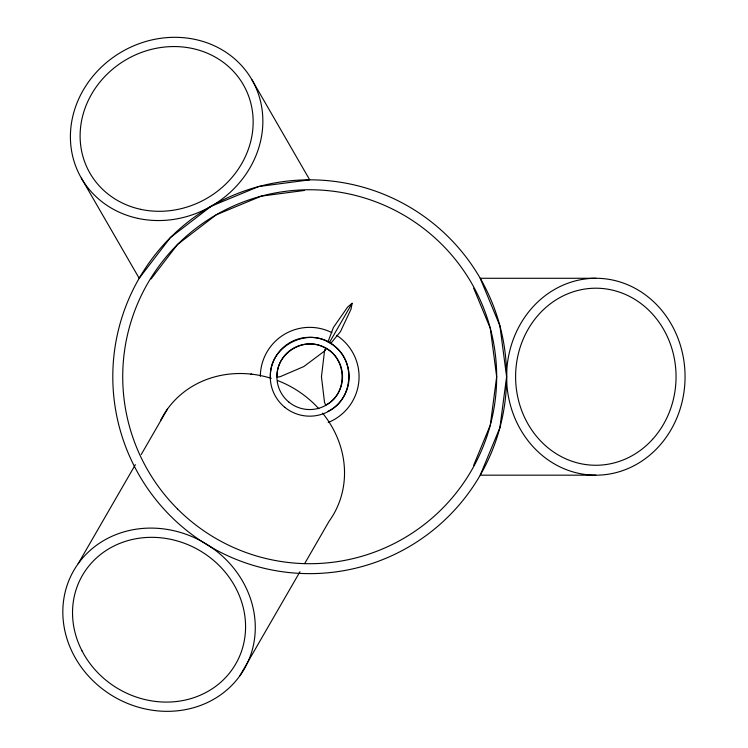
<?xml version="1.0" encoding="UTF-8"?>
<svg xmlns="http://www.w3.org/2000/svg" width="748" height="748" viewBox="0 0 748 748"><rect width="100%" height="100%" fill="white"/><g stroke="black" fill="none" stroke-linecap="round" stroke-linejoin="round"><path stroke-width="1.12" d="M270.542 378.273C267.485 345.772 310.317 324.613 334.637 346.174C356.011 362.612 352.626 399.984 327.914 411.325M327.951 342.042L333.402 327.502L347.586 307.11L352.102 303.286L351.046 309.111L340.48 331.588L330.56 343.659M325.595 348.306L324.492 351.251L321.453 376.73L324.492 402.209L325.586 405.126C348.905 393.869 347.044 356.422 323.164 346.801C302.538 336.778 275.638 354.131 277.134 377.179L280.238 376.665L303.828 366.557L324.37 351.177L325.782 349.466M473.68 465.247L490.305 425.126L496.672 376.73L490.305 328.335L473.68 288.204M78.213 563.655L135.379 464.639M141.213 454.532L167.459 409.072M324.641 350.859L325.978 348.54M329.26 342.855L352.102 303.286M239.893 675.781A98.456 89.227 30 0 0 163.84 528.93A98.456 89.227 30 0 0 73.426 654.444A98.456 89.227 30 0 0 239.893 675.781L299.976 571.715M304.642 563.637L329.139 521.197A98.456 89.227 30 0 0 322.612 413.158M151.049 278.976L177.491 244.521L216.219 214.807L261.314 196.126L304.371 190.459M595.829 278.275A98.456 89.227 -90 0 0 518.56 425.958A98.456 89.227 -90 0 0 673.106 425.958A98.456 89.227 -90 0 0 595.829 278.275L480.225 278.275L499.898 325.763L506.602 376.73L499.898 427.688L480.225 475.176L595.829 475.176M251.898 79.709L309.7 179.829L258.743 186.532L211.254 206.205L170.469 237.499L139.175 278.275L81.373 178.155M336.563 335.31A49.368 49.368 0 0 1 328.213 422.489M260.332 376.338A49.368 49.368 0 0 1 331.878 332.626M160.801 420.058A98.456 89.227 30 0 1 271.215 378.329M277.798 380.629A98.456 89.227 30 0 1 318.872 408.791M251.926 374.346L250.683 374.337L251.926 374.346M137.894 218.379A98.456 89.227 -30 0 0 260.538 101.382A98.456 89.227 -30 0 0 101.476 67.03A98.456 89.227 -30 0 0 137.894 218.379M140.792 209.356A88.526 80.223 -30 0 0 251.066 104.159A88.526 80.223 -30 0 0 108.049 73.276A88.526 80.223 -30 0 0 140.792 209.356M284.773 407.286A39.438 39.438 0 0 0 348.633 383.041A39.438 39.438 0 0 0 295.703 339.863A39.438 39.438 0 0 0 284.773 407.286M211.254 547.255A196.902 196.902 0 0 0 506.602 376.73A196.902 196.902 0 0 0 211.254 206.205A196.902 196.902 0 0 0 211.254 547.255M288.952 402.153A32.819 32.819 0 0 0 342.098 381.985A32.819 32.819 0 0 0 298.05 346.053A32.819 32.819 0 0 0 288.952 402.153M177.491 508.939A186.972 186.972 0 0 0 490.305 425.126A186.972 186.972 0 0 0 261.314 196.126A186.972 186.972 0 0 0 177.491 508.939M652.565 439.319A88.526 80.223 -90 0 0 616.595 291.224A88.526 80.223 -90 0 0 518.336 399.638A88.526 80.223 -90 0 0 652.565 439.319M82.065 650.938A88.526 80.223 30 0 0 231.74 670.124A88.526 80.223 30 0 0 163.354 538.083A88.526 80.223 30 0 0 82.065 650.938"/></g></svg>
